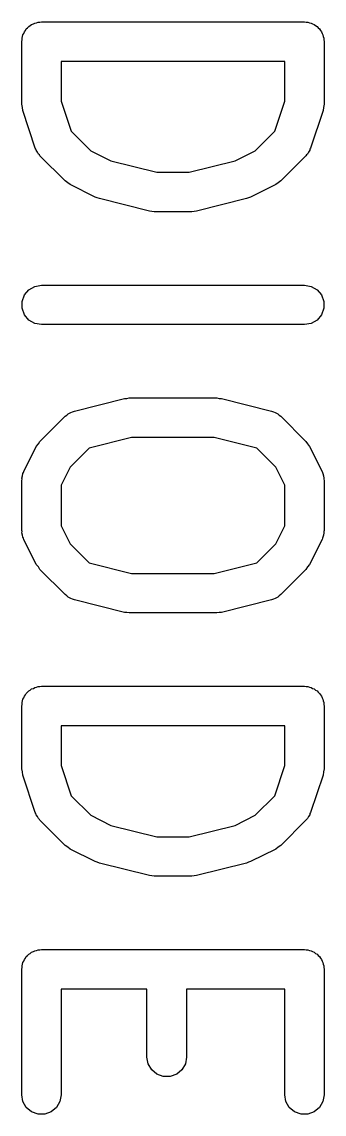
# Model space of a CAD drawing. Extents: x 26 to 276, y -105 to -8.
# Drawn here: x 180.819 to 181.969, y -37.512 to -33.363 of the extents above; entities that cross this region are included whole.
import ezdxf

# ---------------------------------------------------------------- set-up
doc = ezdxf.new("R2010")
doc.units = 0
doc.header["$MEASUREMENT"] = 0
doc.layers.add('BLACK', color=7, linetype='CONTINUOUS')

msp = doc.modelspace()

# ---------------------------------------------------------------- linework, layer by layer
at = {"layer": 'Black'}
for p, q in [((180.829, -33.4008), (180.833, -33.3958)), ((180.833, -33.3958), (180.836, -33.3901)), ((180.836, -33.3901), (180.841, -33.3859)), ((180.841, -33.3859), (180.846, -33.3809)), ((180.846, -33.3809), (180.851, -33.3776)), ((180.851, -33.3776), (180.856, -33.3734)), ((180.856, -33.3734), (180.863, -33.3711)), ((180.863, -33.3711), (180.868, -33.3679)), ((180.868, -33.3679), (180.875, -33.3667)), ((180.875, -33.3667), (180.881, -33.3645)), ((180.881, -33.3645), (180.887, -33.3645)), ((180.887, -33.3645), (180.894, -33.3633)), ((180.894, -33.3633), (181.894, -33.3633)), ((181.894, -33.3633), (181.9, -33.3645)), ((181.9, -33.3645), (181.907, -33.3645)), ((181.907, -33.3645), (181.913, -33.3667)), ((181.913, -33.3667), (181.919, -33.3679)), ((181.919, -33.3679), (181.925, -33.3711)), ((181.925, -33.3711), (181.931, -33.3734)), ((181.931, -33.3734), (181.936, -33.3776)), ((181.936, -33.3776), (181.942, -33.3809)), ((181.942, -33.3809), (181.946, -33.3859)), ((181.946, -33.3859), (181.951, -33.3901)), ((181.951, -33.3901), (181.955, -33.3958)), ((181.955, -33.3958), (181.959, -33.4008)), ((180.819, -33.4383), (180.82, -33.4319)), ((180.819, -33.6764), (180.819, -33.4383)), ((180.82, -33.4253), (180.822, -33.4191)), ((180.82, -33.4319), (180.82, -33.4253)), ((180.822, -33.4191), (180.823, -33.4127)), ((180.823, -33.4127), (180.827, -33.407)), ((180.827, -33.407), (180.829, -33.4008)), ((181.959, -33.4008), (181.961, -33.407)), ((181.961, -33.407), (181.964, -33.4127)), ((181.964, -33.4127), (181.965, -33.4191)), ((181.965, -33.4191), (181.968, -33.4253)), ((181.968, -33.4253), (181.968, -33.4319)), ((181.968, -33.4319), (181.969, -33.4383)), ((181.969, -33.4383), (181.969, -33.6764)), ((180.969, -33.5133), (180.969, -33.6643)), ((181.819, -33.5133), (180.969, -33.5133)), ((181.819, -33.6643), (181.819, -33.5133)), ((180.821, -33.6883), (180.819, -33.6764)), ((180.823, -33.7001), (180.821, -33.6883)), ((180.969, -33.6643), (181.007, -33.7788)), ((181.781, -33.7788), (181.819, -33.6643)), ((181.967, -33.6883), (181.965, -33.7001)), ((181.969, -33.6764), (181.967, -33.6883)), ((180.87, -33.843), (180.823, -33.7001)), ((181.965, -33.7001), (181.917, -33.843)), ((181.007, -33.7788), (181.081, -33.8529)), ((181.707, -33.8529), (181.781, -33.7788)), ((180.872, -33.8468), (180.87, -33.843)), ((180.873, -33.851), (180.872, -33.8468)), ((180.879, -33.8582), (180.873, -33.851)), ((181.081, -33.8529), (181.158, -33.8914)), ((181.63, -33.8914), (181.707, -33.8529)), ((181.914, -33.851), (181.909, -33.8582)), ((181.915, -33.8468), (181.914, -33.851)), ((181.917, -33.843), (181.915, -33.8468)), ((180.883, -33.8659), (180.879, -33.8582)), ((180.886, -33.8688), (180.883, -33.8659)), ((180.888, -33.8723), (180.886, -33.8688)), ((180.984, -33.9676), (180.888, -33.8723)), ((181.158, -33.8914), (181.332, -33.9348)), ((181.456, -33.9348), (181.63, -33.8914)), ((181.899, -33.8723), (181.804, -33.9676)), ((181.902, -33.8688), (181.899, -33.8723)), ((181.905, -33.8659), (181.902, -33.8688)), ((181.909, -33.8582), (181.905, -33.8659)), ((181.332, -33.9348), (181.456, -33.9348)), ((180.994, -33.9744), (180.984, -33.9676)), ((181.003, -33.9816), (180.994, -33.9744)), ((181.794, -33.9744), (181.785, -33.9816)), ((181.804, -33.9676), (181.794, -33.9744)), ((181.098, -34.0292), (181.003, -33.9816)), ((181.785, -33.9816), (181.689, -34.0292)), ((181.106, -34.0316), (181.098, -34.0292)), ((181.114, -34.0349), (181.106, -34.0316)), ((181.304, -34.0825), (181.114, -34.0349)), ((181.674, -34.0349), (181.483, -34.0825)), ((181.681, -34.0316), (181.674, -34.0349)), ((181.689, -34.0292), (181.681, -34.0316)), ((181.313, -34.0832), (181.304, -34.0825)), ((181.322, -34.0848), (181.313, -34.0832)), ((181.465, -34.0848), (181.322, -34.0848)), ((181.474, -34.0832), (181.465, -34.0848)), ((181.483, -34.0825), (181.474, -34.0832)), ((180.829, -34.4008), (180.846, -34.3809)), ((180.846, -34.3809), (180.868, -34.3679)), ((180.868, -34.3679), (180.894, -34.3633)), ((180.894, -34.3633), (181.894, -34.3633)), ((181.894, -34.3633), (181.919, -34.3679)), ((181.919, -34.3679), (181.942, -34.3809)), ((181.942, -34.3809), (181.959, -34.4008)), ((180.82, -34.4253), (180.829, -34.4008)), ((180.82, -34.4514), (180.82, -34.4253)), ((181.959, -34.4008), (181.968, -34.4253)), ((181.968, -34.4253), (181.968, -34.4514)), ((180.829, -34.4758), (180.82, -34.4514)), ((180.846, -34.4958), (180.829, -34.4758)), ((181.959, -34.4758), (181.942, -34.4958)), ((181.968, -34.4514), (181.959, -34.4758)), ((180.868, -34.5088), (180.846, -34.4958)), ((180.894, -34.5133), (180.868, -34.5088)), ((181.894, -34.5133), (180.894, -34.5133)), ((181.919, -34.5088), (181.894, -34.5133)), ((181.942, -34.4958), (181.919, -34.5088)), ((181.019, -34.8418), (181.209, -34.7941)), ((181.209, -34.7941), (181.218, -34.7935)), ((181.218, -34.7935), (181.227, -34.7919)), ((181.227, -34.7919), (181.561, -34.7919)), ((181.561, -34.7919), (181.57, -34.7935)), ((181.57, -34.7935), (181.579, -34.7941)), ((181.579, -34.7941), (181.769, -34.8418)), ((180.995, -34.8524), (181, -34.85)), ((181, -34.85), (181.005, -34.8465)), ((181.005, -34.8465), (181.012, -34.8447)), ((181.012, -34.8447), (181.019, -34.8418)), ((181.769, -34.8418), (181.776, -34.8447)), ((181.776, -34.8447), (181.783, -34.8465)), ((181.783, -34.8465), (181.788, -34.85)), ((181.788, -34.85), (181.793, -34.8524)), ((180.888, -34.9567), (180.984, -34.8615)), ((180.984, -34.8615), (180.99, -34.8574)), ((180.99, -34.8574), (180.995, -34.8524)), ((181.793, -34.8524), (181.798, -34.8574)), ((181.798, -34.8574), (181.804, -34.8615)), ((181.804, -34.8615), (181.899, -34.9567)), ((180.874, -34.9762), (180.882, -34.9666)), ((180.882, -34.9666), (180.888, -34.9567)), ((181.236, -34.9419), (181.075, -34.9822)), ((181.551, -34.9419), (181.236, -34.9419)), ((181.713, -34.9822), (181.551, -34.9419)), ((181.899, -34.9567), (181.906, -34.9666)), ((181.906, -34.9666), (181.913, -34.9762)), ((180.827, -35.0715), (180.874, -34.9762)), ((181.075, -34.9822), (181.003, -35.0542)), ((181.785, -35.0542), (181.713, -34.9822)), ((181.913, -34.9762), (181.961, -35.0715)), ((181.003, -35.0542), (180.969, -35.1227)), ((181.819, -35.1227), (181.785, -35.0542)), ((180.819, -35.0964), (180.822, -35.088)), ((180.82, -35.1007), (180.819, -35.0964)), ((180.822, -35.088), (180.823, -35.0793)), ((180.823, -35.0793), (180.826, -35.0756)), ((180.826, -35.0756), (180.827, -35.0715)), ((181.961, -35.0715), (181.962, -35.0756)), ((181.962, -35.0756), (181.964, -35.0793)), ((181.964, -35.0793), (181.966, -35.088)), ((181.966, -35.088), (181.968, -35.0964)), ((181.968, -35.0964), (181.968, -35.1007)), ((180.819, -35.105), (180.82, -35.1007)), ((180.819, -35.2955), (180.819, -35.105)), ((180.969, -35.1227), (180.969, -35.2778)), ((181.819, -35.2778), (181.819, -35.1227)), ((181.968, -35.1007), (181.969, -35.105)), ((181.969, -35.105), (181.969, -35.2955)), ((180.82, -35.2997), (180.819, -35.2955)), ((180.819, -35.304), (180.82, -35.2997)), ((180.822, -35.3125), (180.819, -35.304)), ((180.969, -35.2778), (181.003, -35.3463)), ((181.785, -35.3463), (181.819, -35.2778)), ((181.968, -35.304), (181.966, -35.3125)), ((181.969, -35.2955), (181.968, -35.2997)), ((181.968, -35.2997), (181.968, -35.304)), ((180.823, -35.3211), (180.822, -35.3125)), ((180.826, -35.3249), (180.823, -35.3211)), ((180.827, -35.329), (180.826, -35.3249)), ((180.874, -35.4243), (180.827, -35.329)), ((181.003, -35.3463), (181.075, -35.4182)), ((181.713, -35.4182), (181.785, -35.3463)), ((181.961, -35.329), (181.913, -35.4243)), ((181.962, -35.3249), (181.961, -35.329)), ((181.964, -35.3211), (181.962, -35.3249)), ((181.966, -35.3125), (181.964, -35.3211)), ((180.882, -35.4339), (180.874, -35.4243)), ((181.075, -35.4182), (181.236, -35.4586)), ((181.551, -35.4586), (181.713, -35.4182)), ((181.913, -35.4243), (181.906, -35.4339)), ((180.888, -35.4437), (180.882, -35.4339)), ((180.984, -35.539), (180.888, -35.4437)), ((181.236, -35.4586), (181.551, -35.4586)), ((181.899, -35.4437), (181.804, -35.539)), ((181.906, -35.4339), (181.899, -35.4437)), ((180.99, -35.5431), (180.984, -35.539)), ((180.995, -35.5481), (180.99, -35.5431)), ((181, -35.5505), (180.995, -35.5481)), ((181.005, -35.5539), (181, -35.5505)), ((181.012, -35.5558), (181.005, -35.5539)), ((181.019, -35.5587), (181.012, -35.5558)), ((181.776, -35.5558), (181.769, -35.5587)), ((181.783, -35.5539), (181.776, -35.5558)), ((181.788, -35.5505), (181.783, -35.5539)), ((181.793, -35.5481), (181.788, -35.5505)), ((181.798, -35.5431), (181.793, -35.5481)), ((181.804, -35.539), (181.798, -35.5431)), ((181.209, -35.6063), (181.019, -35.5587)), ((181.769, -35.5587), (181.579, -35.6063)), ((181.218, -35.607), (181.209, -35.6063)), ((181.227, -35.6086), (181.218, -35.607)), ((181.561, -35.6086), (181.227, -35.6086)), ((181.57, -35.607), (181.561, -35.6086)), ((181.579, -35.6063), (181.57, -35.607)), ((180.887, -35.8883), (180.894, -35.8871)), ((180.894, -35.8871), (181.894, -35.8871)), ((181.894, -35.8871), (181.9, -35.8883)), ((180.827, -35.9308), (180.829, -35.9246)), ((180.829, -35.9246), (180.833, -35.9196)), ((180.833, -35.9196), (180.836, -35.9139)), ((180.836, -35.9139), (180.841, -35.9097)), ((180.841, -35.9097), (180.846, -35.9047)), ((180.846, -35.9047), (180.851, -35.9014)), ((180.851, -35.9014), (180.856, -35.8972)), ((180.856, -35.8972), (180.863, -35.8949)), ((180.863, -35.8949), (180.868, -35.8917)), ((180.868, -35.8917), (180.875, -35.8905)), ((180.875, -35.8905), (180.881, -35.8883)), ((180.881, -35.8883), (180.887, -35.8883)), ((181.9, -35.8883), (181.907, -35.8883)), ((181.907, -35.8883), (181.913, -35.8905)), ((181.913, -35.8905), (181.919, -35.8917)), ((181.919, -35.8917), (181.925, -35.8949)), ((181.925, -35.8949), (181.931, -35.8972)), ((181.931, -35.8972), (181.936, -35.9014)), ((181.936, -35.9014), (181.942, -35.9047)), ((181.942, -35.9047), (181.946, -35.9097)), ((181.946, -35.9097), (181.951, -35.9139)), ((181.951, -35.9139), (181.955, -35.9196)), ((181.955, -35.9196), (181.959, -35.9246)), ((181.959, -35.9246), (181.961, -35.9308)), ((180.819, -35.9621), (180.82, -35.9557)), ((180.819, -36.2002), (180.819, -35.9621)), ((180.82, -35.9491), (180.822, -35.9429)), ((180.82, -35.9557), (180.82, -35.9491)), ((180.822, -35.9429), (180.823, -35.9365)), ((180.823, -35.9365), (180.827, -35.9308)), ((181.961, -35.9308), (181.964, -35.9365)), ((181.964, -35.9365), (181.965, -35.9429)), ((181.965, -35.9429), (181.968, -35.9491)), ((181.968, -35.9491), (181.968, -35.9557)), ((181.968, -35.9557), (181.969, -35.9621)), ((181.969, -35.9621), (181.969, -36.2002)), ((180.969, -36.0371), (180.969, -36.1881)), ((181.819, -36.0371), (180.969, -36.0371)), ((181.819, -36.1881), (181.819, -36.0371)), ((180.821, -36.2121), (180.819, -36.2002)), ((180.823, -36.224), (180.821, -36.2121)), ((180.969, -36.1881), (181.007, -36.3026)), ((181.781, -36.3026), (181.819, -36.1881)), ((181.967, -36.2121), (181.965, -36.224)), ((181.969, -36.2002), (181.967, -36.2121)), ((180.87, -36.3668), (180.823, -36.224)), ((181.965, -36.224), (181.917, -36.3668)), ((181.007, -36.3026), (181.081, -36.3767)), ((181.707, -36.3767), (181.781, -36.3026)), ((180.872, -36.3706), (180.87, -36.3668)), ((180.873, -36.3748), (180.872, -36.3706)), ((180.879, -36.382), (180.873, -36.3748)), ((180.883, -36.3897), (180.879, -36.382)), ((181.081, -36.3767), (181.158, -36.4152)), ((181.63, -36.4152), (181.707, -36.3767)), ((181.909, -36.382), (181.905, -36.3897)), ((181.914, -36.3748), (181.909, -36.382)), ((181.915, -36.3706), (181.914, -36.3748)), ((181.917, -36.3668), (181.915, -36.3706)), ((180.886, -36.3926), (180.883, -36.3897)), ((180.888, -36.3961), (180.886, -36.3926)), ((180.984, -36.4914), (180.888, -36.3961)), ((181.158, -36.4152), (181.332, -36.4586)), ((181.456, -36.4586), (181.63, -36.4152)), ((181.899, -36.3961), (181.804, -36.4914)), ((181.902, -36.3926), (181.899, -36.3961)), ((181.905, -36.3897), (181.902, -36.3926)), ((181.332, -36.4586), (181.456, -36.4586)), ((180.994, -36.4983), (180.984, -36.4914)), ((181.003, -36.5054), (180.994, -36.4983)), ((181.098, -36.553), (181.003, -36.5054)), ((181.785, -36.5054), (181.689, -36.553)), ((181.794, -36.4982), (181.785, -36.5054)), ((181.804, -36.4914), (181.794, -36.4982)), ((181.106, -36.5554), (181.098, -36.553)), ((181.114, -36.5587), (181.106, -36.5554)), ((181.304, -36.6063), (181.114, -36.5587)), ((181.674, -36.5587), (181.483, -36.6063)), ((181.681, -36.5554), (181.674, -36.5587)), ((181.689, -36.553), (181.681, -36.5554)), ((181.313, -36.607), (181.304, -36.6063)), ((181.322, -36.6086), (181.313, -36.607)), ((181.465, -36.6086), (181.322, -36.6086)), ((181.474, -36.607), (181.465, -36.6086)), ((181.483, -36.6063), (181.474, -36.607)), ((180.827, -36.9308), (180.829, -36.9246)), ((180.829, -36.9246), (180.833, -36.9196)), ((180.833, -36.9196), (180.836, -36.9139)), ((180.836, -36.9139), (180.841, -36.9097)), ((180.841, -36.9097), (180.846, -36.9047)), ((180.846, -36.9047), (180.851, -36.9014)), ((180.851, -36.9014), (180.856, -36.8972)), ((180.856, -36.8972), (180.863, -36.8949)), ((180.863, -36.8949), (180.868, -36.8917)), ((180.868, -36.8917), (180.875, -36.8905)), ((180.875, -36.8905), (180.881, -36.8883)), ((180.881, -36.8883), (180.887, -36.8883)), ((180.887, -36.8883), (180.894, -36.8871)), ((180.894, -36.8871), (181.894, -36.8871)), ((181.894, -36.8871), (181.9, -36.8883)), ((181.9, -36.8883), (181.907, -36.8883)), ((181.907, -36.8883), (181.913, -36.8905)), ((181.913, -36.8905), (181.919, -36.8917)), ((181.919, -36.8917), (181.925, -36.8949)), ((181.925, -36.8949), (181.931, -36.8972)), ((181.931, -36.8972), (181.936, -36.9014)), ((181.936, -36.9014), (181.942, -36.9047)), ((181.942, -36.9047), (181.946, -36.9097)), ((181.946, -36.9097), (181.951, -36.9139)), ((181.951, -36.9139), (181.955, -36.9196)), ((181.955, -36.9196), (181.959, -36.9246)), ((181.959, -36.9246), (181.961, -36.9308)), ((180.819, -36.9621), (180.82, -36.9557)), ((180.819, -37.4383), (180.819, -36.9621)), ((180.82, -36.9491), (180.822, -36.9429)), ((180.82, -36.9557), (180.82, -36.9491)), ((180.822, -36.9429), (180.823, -36.9365)), ((180.823, -36.9365), (180.827, -36.9308)), ((181.961, -36.9308), (181.964, -36.9365)), ((181.964, -36.9365), (181.965, -36.9429)), ((181.965, -36.9429), (181.968, -36.9491)), ((181.968, -36.9491), (181.968, -36.9557)), ((181.968, -36.9557), (181.969, -36.9621)), ((181.969, -36.9621), (181.969, -37.4383)), ((181.295, -37.0371), (180.969, -37.0371)), ((180.969, -37.0371), (180.969, -37.4383)), ((181.295, -37.2955), (181.295, -37.0371)), ((181.819, -37.0371), (181.445, -37.0371)), ((181.445, -37.0371), (181.445, -37.2955)), ((181.819, -37.4383), (181.819, -37.0371)), ((181.3, -37.3211), (181.295, -37.2955)), ((181.445, -37.2955), (181.441, -37.3211)), ((181.313, -37.3437), (181.3, -37.3211)), ((181.441, -37.3211), (181.427, -37.3437)), ((181.333, -37.3604), (181.313, -37.3437)), ((181.357, -37.3693), (181.333, -37.3604)), ((181.383, -37.3693), (181.357, -37.3693)), ((181.408, -37.3604), (181.383, -37.3693)), ((181.427, -37.3437), (181.408, -37.3604)), ((180.823, -37.464), (180.819, -37.4383)), ((180.836, -37.4865), (180.823, -37.464)), ((180.964, -37.464), (180.951, -37.4865)), ((180.969, -37.4383), (180.964, -37.464)), ((181.823, -37.464), (181.819, -37.4383)), ((181.836, -37.4865), (181.823, -37.464)), ((181.964, -37.464), (181.951, -37.4865)), ((181.969, -37.4383), (181.964, -37.464)), ((180.856, -37.5033), (180.836, -37.4865)), ((180.881, -37.5122), (180.856, -37.5033)), ((180.931, -37.5033), (180.907, -37.5122)), ((180.951, -37.4865), (180.931, -37.5033)), ((181.856, -37.5033), (181.836, -37.4865)), ((181.881, -37.5122), (181.856, -37.5033)), ((181.931, -37.5033), (181.907, -37.5122)), ((181.951, -37.4865), (181.931, -37.5033)), ((180.907, -37.5122), (180.881, -37.5122)), ((181.907, -37.5122), (181.881, -37.5122))]:
    msp.add_line(p, q, dxfattribs=at)

doc.saveas('drawing.dxf')
